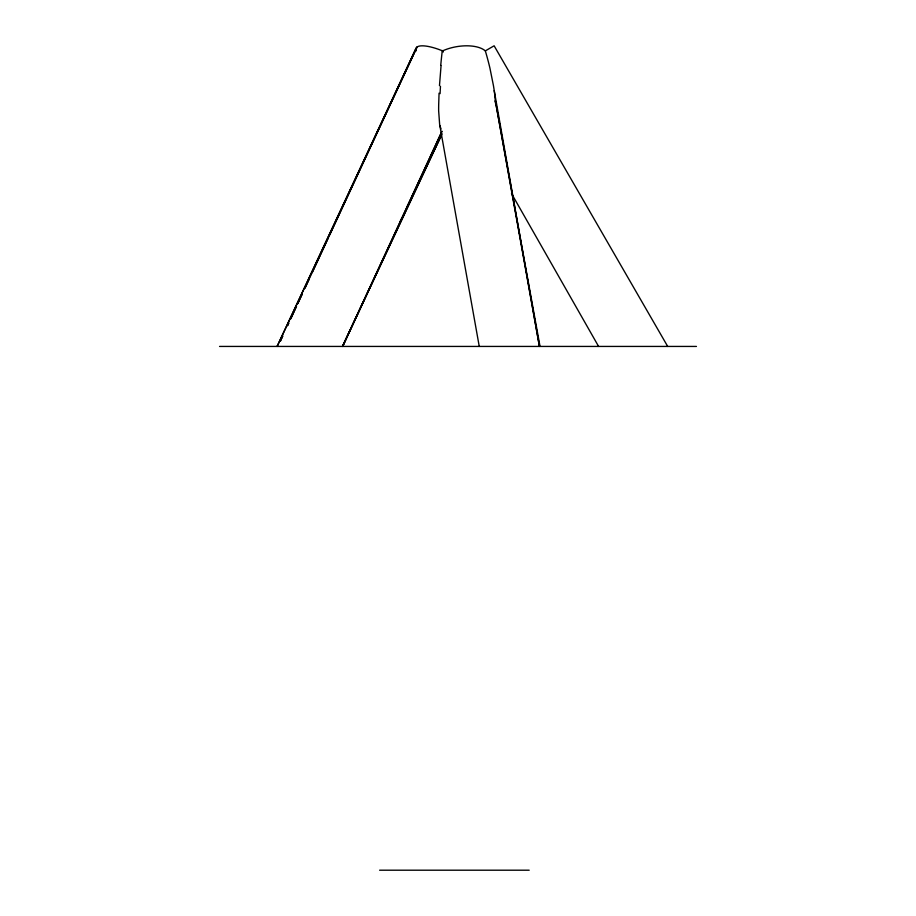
<?xml version="1.0" encoding="UTF-8"?>
<svg xmlns="http://www.w3.org/2000/svg" width="916" height="916" viewBox="0 0 916 916"><rect width="100%" height="100%" fill="white"/><g stroke="black" fill="none" stroke-linecap="round" stroke-linejoin="round"><path stroke-width="1.37" d="M439.062 93.157L438.695 104.47A73.715 23.037 90 0 0 438.65 110.847L439.646 124.484L479.251 346.431M439.474 85.657L441.077 65.483M342.756 346.431L442.004 131.228L342.504 346.431L442.142 133.77M288.7 323.108L287.498 325.695L288.735 323.108M290.498 319.215L296.509 306.253L291.139 317.921M301.914 294.597L297.711 303.665L301.982 294.586M304.913 288.116L416.024 48.342M415.99 48.456L277.101 346.431L417.055 47.002L329.703 234.954M304.994 288.105L309.219 279.025M312.23 272.544L328.489 237.553M343.099 345.137L440.607 136.392M399.582 222.703L402.204 217.55M406.922 207.234L411.41 198.211M412.429 195.635L440.848 136.347M416.185 50.884A29.919 8.794 25 0 1 442.588 50.884A29.919 14.232 -10.1 0 1 485.32 50.884L494.125 45.8L667.695 346.431M219.554 346.431L696.446 346.431M379.602 870.2L529.196 870.2M442.588 50.884L443.333 51.994M511.494 193.505L598.595 346.431M441.02 128.973L439.863 125.595M540.028 346.431L495.316 100.68L494.56 93.134A164.525 133.083 90 0 0 493.449 85.646L489.9 67.979A282.804 228.817 -90 0 0 485.331 50.872M494.228 90.615L539.444 346.431L495.316 100.68L495.396 101.939A77.23 62.483 -90 0 1 495.464 103.199M440.745 65.162A287.12 88.657 -90 0 1 442.279 50.506M440.081 93.661A164.594 49.51 -89.9 0 1 440.47 86.31M282.689 336.069L280.296 341.256L282.712 336.069"/></g></svg>
